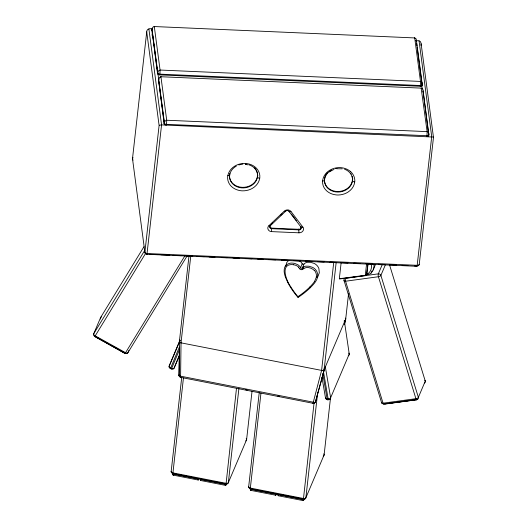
<?xml version="1.0" encoding="UTF-8"?>
<svg xmlns="http://www.w3.org/2000/svg" width="527" height="527" viewBox="0 0 527 527"><rect width="100%" height="100%" fill="white"/><g stroke="black" fill="none" stroke-linecap="round" stroke-linejoin="round"><path stroke-width="0.79" d="M414.472 265.891L416.936 265.997A2.128 1.798 -7.5 0 0 419.248 264.29L433.471 137.461L421.053 43.174L420.355 41.528L419.057 40.816L431.712 136.697L417.074 266.306L146.802 254.277M179.443 351.127L179.134 374.868A2.128 1.943 28.5 0 0 179.411 375.909M179.555 342.945L179.575 341.305L178.923 375.25A2.128 1.943 28.5 0 0 180.741 377.365L313.124 403.32A2.128 1.943 28.5 0 0 315.416 402.002L324.303 369.677L315.416 402.002A2.128 0.843 15.2 0 1 312.985 402.134L180.603 376.179A2.128 0.777 0.8 0 1 178.923 375.25L179.134 374.868A2.128 0.777 0.8 0 1 179.43 374.605M146.789 254.185A2.128 1.798 -7.5 0 1 144.879 252.288L132.501 158.667L146.723 31.837C146.539 29.123 149.931 27.885 152.171 29.143M350.257 171.321A16.337 13.801 -7.5 0 0 341.285 167.678A15.507 13.096 -7.5 0 0 338.927 167.579A16.344 13.807 -7.5 0 0 329.27 170.531A16.126 13.616 -7.5 0 0 322.787 179.674L322.55 181.683A16.093 13.59 -7.5 0 0 327.109 191.255A16.344 13.807 -7.5 0 0 336.081 194.891A15.507 13.096 -7.5 0 0 338.439 194.997A16.337 13.801 -7.5 0 0 348.097 192.045A16.159 13.649 -7.5 0 0 354.724 181.861L354.823 180.886A16.33 13.794 -7.5 0 0 351.779 172.803A15.507 13.103 -7.5 0 0 350.264 171.315M352.451 179.799L352.464 179.569A2.128 1.126 2.8 0 1 352.846 178.857M352.523 180.412L352.504 180.629A2.128 1.113 5.8 0 0 354.763 181.861M285.786 266.161L286.583 262.927A8.472 7.128 23 0 1 288.183 260.97A8.919 7.51 23 0 1 288.796 260.522M297.933 296.734L297.939 296.708A75.796 63.78 23 0 1 290.845 286.905C286.266 280.799 279.303 262.841 293.71 264.725M310.423 287.558C314.276 283.697 319.375 278.467 317.228 272.499A9.295 7.826 23 0 0 315.587 269.679L315.298 269.363A8.432 7.095 23 0 0 312.524 267.334L308.96 266.227L305.759 266.181A6.91 5.81 23 0 0 303.493 267.011A7.055 5.935 23 0 0 302.307 267.979A1.054 0.883 23 0 1 300.561 267.67A8.933 7.516 23 0 0 299.488 266.135A6.647 5.593 23 0 0 297.847 264.738L294.909 263.493A12.147 10.224 23 0 0 293.546 263.21L291.668 263.072A8.775 7.385 23 0 0 288.671 263.645L287.505 264.205A8.919 7.51 23 0 0 286.82 264.646A8.518 7.167 23 0 0 284.764 267.163C282.867 272.321 285.621 277.788 287.782 282.413M94.695 336.16L98.49 338.327M302.906 227.157A4.223 3.564 -7.5 0 1 303.025 230.747L302.794 231.136A4.223 3.564 -7.5 0 1 298.901 232.815L271.622 231.617L271.359 228.092M298.908 232.809L298.769 228.995L298.592 229.535M152.059 35.23L152.428 31.956L164.358 122.205L164.174 123.838M157.566 73.714L157.645 72.963A5.909 4.993 -7.5 0 1 157.823 72.133L158.68 70.658L160.07 70.038L420.493 81.428L421.732 82.159L422.252 83.701A5.909 4.993 -7.5 0 1 422.239 84.531L422.153 85.282A2.082 1.094 6.4 0 1 420.217 86.283L159.793 74.9A2.082 1.094 6.4 0 1 157.553 73.714L151.895 29.466A5.909 4.993 -7.5 0 1 152.072 28.636L152.929 27.16L154.319 26.541L414.742 37.931L415.981 38.662L416.501 40.204A5.909 4.993 -7.5 0 1 416.488 41.034L416.402 41.785A2.082 1.094 6.4 0 0 416.106 41.271M160.682 77.186L160.9 76.553L166.703 120.235L166.598 123.47A6.008 0.659 -87.5 0 1 166.512 124.346L166.427 125.097A2.082 1.094 6.4 0 1 164.187 123.911L158.535 79.663A5.909 4.993 -7.5 0 1 158.706 78.833L159.569 77.357L160.952 76.738L421.376 88.128L422.614 88.859L423.135 90.4A5.909 4.993 -7.5 0 1 423.122 91.23L428.471 133.067M159.793 74.9L159.879 74.149A6.008 0.659 -87.5 0 0 159.964 73.273L160.07 70.038L154.266 26.357L154.082 26.805M164.2 123.911L164.286 123.16A5.909 4.993 -7.5 0 1 164.457 122.33L165.313 120.854L166.703 120.235L427.127 131.625L428.365 132.356L428.886 133.898A5.909 4.993 -7.5 0 1 428.873 134.728L428.787 135.479A2.082 1.094 6.4 0 1 426.85 136.48M323.907 370.244A2.134 0.817 7.9 0 1 321.602 370.402L181.024 342.846A2.128 1.113 6.4 0 1 179.404 341.384L189.035 255.523M181.024 342.846L190.748 256.168M195.524 478.015L173.047 473.608A2.128 1.785 23 0 1 171.176 471.401L181.729 377.325M183.442 377.964L172.83 473.892L173.047 473.608M173.192 475.163L173.185 474.577A3.603 0.474 -78.9 0 1 173.231 474.102L173.271 473.76L198.244 478.654L198.211 478.997A3.603 0.474 -78.9 0 0 198.165 479.478L198.165 480.064L198.837 478.529M200.306 478.694L200.267 479.036A3.808 3.202 23 0 0 200.253 479.544L200.708 480.558M200.293 478.773A0.705 0.369 6.4 0 0 200.385 478.964L200.754 479.498A3.603 0.474 -78.9 0 0 200.708 479.972L200.747 480.519L225.721 485.413L226.399 484.669A3.808 3.202 23 0 0 226.498 484.175A0.665 0.349 6.4 0 1 225.727 484.399L200.754 479.498A0.665 0.349 6.4 0 1 200.28 479.036M236.478 388.366L226.043 484.089M238.902 388.531L228.349 482.607A2.128 1.785 23 0 1 226.656 484.043M252.011 391.436L246.596 439.702L228.349 482.607A2.128 1.113 6.4 0 1 225.833 483.259L172.797 472.864A2.128 1.113 6.4 0 1 171.176 471.401M249.996 488.621A2.128 1.785 23 0 1 248.691 486.599L259.244 392.516M260.951 393.162L250.266 488.766A3.808 3.202 23 0 0 250.246 489.346L250.7 490.36L275.713 495.215L276.392 494.471A3.808 3.202 23 0 0 276.477 494.095M250.417 488.799A0.665 0.349 6.4 0 0 250.78 488.964L250.747 489.293A3.603 0.474 -78.9 0 0 250.7 489.774L250.74 490.321L251.372 488.825M250.786 488.957L275.759 493.852L275.72 494.194A3.603 0.474 -78.9 0 0 275.674 494.669L275.68 495.255L276.346 493.727M277.821 494.056A0.705 0.369 6.4 0 0 277.9 494.161L278.263 494.688A3.603 0.474 -78.9 0 0 278.216 495.169L278.223 495.755L303.229 500.61L303.914 499.859A3.808 3.202 23 0 0 304.013 499.372A0.665 0.349 6.4 0 1 303.236 499.596L278.263 494.688A0.665 0.349 6.4 0 1 277.795 494.227M314.079 402.74L303.381 499.484L303.592 499.201A2.128 1.785 23 0 0 305.864 497.804L324.112 454.893L330.442 398.445M303.822 499.214A0.665 0.349 6.4 0 1 303.275 499.253L303.242 499.589A3.603 0.474 -78.9 0 0 303.196 500.064L303.229 500.61M317.702 392.272L305.864 497.804A2.128 1.113 6.4 0 1 303.341 498.456L250.305 488.061A2.128 1.113 6.4 0 1 248.691 486.599M313.367 402.865L312.966 403.451L321.602 370.402L333.723 262.466M321.615 370.409A2.128 1.113 6.4 0 0 324.131 369.756L336.147 262.637M341.134 262.703L339.335 278.724L365.303 275.298A0.81 0.422 6.4 0 0 365.6 275.325L366.384 275.094A1.844 0.968 6.4 0 0 366.64 274.791L368.123 263.54M324.131 369.756L345.705 319.033L348.551 293.684M366.575 263.948L365.303 275.298L365.712 275.726A1.844 0.573 82.5 0 0 365.883 275.496A1.061 0.896 23 0 0 366.64 274.791L367.912 263.441M420.915 45.467L421.093 43.833M420.217 86.29L420.302 85.532A6.008 0.659 -87.5 0 0 420.388 84.663L420.493 81.428L414.69 37.746L414.505 38.194M426.85 136.486L426.936 135.729A6.008 0.659 -87.5 0 0 427.022 134.859L427.127 131.625L421.178 88.233M229.68 175.023L229.719 174.76A2.128 1.1 9.9 0 1 227.769 175.702L227.644 176.677A16.33 13.794 -7.5 0 0 230.075 184.924A15.507 13.103 -7.5 0 0 231.472 186.499A16.337 13.801 -7.5 0 0 240.141 190.616A15.507 13.096 -7.5 0 0 242.479 190.84A16.344 13.807 -7.5 0 0 252.308 188.402A16.126 13.616 -7.5 0 0 259.429 179.595L259.818 177.592A16.093 13.59 -7.5 0 0 255.984 167.777A16.344 13.807 -7.5 0 0 247.328 163.653A15.507 13.096 -7.5 0 0 244.989 163.429A16.337 13.801 -7.5 0 0 235.154 165.867A16.159 13.649 -7.5 0 0 227.816 175.708M229.601 174.463L229.568 174.707A2.128 1.113 7 0 0 229.502 174.516M344.302 324.751L345.679 319.303A2.134 1.39 4.5 0 0 345.284 318.13A2.128 1.113 6.4 0 1 345.705 319.033M344.539 324.085L345.679 319.303M145.768 253.105L94.867 336.424M124.741 353.195L125.156 353.011L124.767 353.202L94.755 336.549M179.905 340.258L169.167 366.12A2.128 1.785 23 0 0 170.445 368.59L179.345 347.128M179.206 356.094L174.068 368.169A2.128 1.785 23 0 1 171.427 368.999L179.391 349.776M179.555 354.954L174.068 368.169A2.115 1.206 22.5 0 1 171.644 368.445L170.662 368.044A2.115 1.206 22.5 0 1 169.16 366.113L180.082 340.462M373.169 269.936L375.501 264.396M128.845 350.475L127.903 352.688A2.128 1.785 23 0 1 125.466 353.353M179.404 341.384L180.01 339.961M173.857 473.635L173.199 475.163L172.737 474.148A3.808 3.202 23 0 1 172.751 473.641A0.665 0.349 6.4 0 0 173.231 474.109L198.211 478.997A0.665 0.349 6.4 0 0 198.969 478.779A3.808 3.202 23 0 1 198.883 479.274L198.198 480.018L173.172 475.11M299.817 261.036A6.647 5.593 23 0 1 301.141 262.235A8.933 7.516 23 0 1 302.208 263.77L300.555 267.67A1.061 0.389 -29.2 0 1 299.408 268.526A8.063 6.785 23 0 0 298.466 267.169M317.702 276.958L319.316 272.828L318.888 268.592A9.295 7.826 23 0 0 317.247 265.773A8.472 7.128 23 0 0 314.191 263.428L310.627 262.321L307.419 262.275A6.91 5.81 23 0 0 305.153 263.105A7.055 5.935 23 0 0 303.967 264.073L302.307 267.979A1.061 0.553 42.5 0 0 302.926 269.145A2.115 1.779 23 0 1 301.279 269.699M366.186 274.784L365.883 275.496L339.533 278.974M366.561 274.672A11.969 5.277 -17.1 0 0 367.741 274.488L369.756 273.948A2.701 1.192 -17.1 0 0 370.395 273.665L370.83 273.375A1.331 0.586 -17.1 0 0 371.087 273.058L372.022 270.865M382.404 264.258L378.32 273.849A2.128 0.665 82.2 0 0 378.432 276.728L415.915 398.695A2.128 0.665 82.2 0 0 416.929 399.459L417.041 399.202M385.277 265.068L380.883 275.404A2.128 0.935 -17.1 0 1 378.432 276.728L345.574 281.227A2.128 0.935 -17.1 0 1 344.019 280.443A2.128 1.785 23 0 1 345.462 278.342L378.32 273.849A2.128 1.785 23 0 1 380.883 275.404L418.366 397.365A2.128 1.785 23 0 1 416.929 399.459L384.064 403.952A2.128 1.785 23 0 1 383.491 403.959M225.675 485.446L225.681 484.873A3.603 0.474 -78.9 0 1 225.727 484.392L225.767 484.049L200.794 479.155M384.552 404.13L416.923 399.703L417.068 399.295M180.945 376.989L180.583 377.497L181.038 342.853A2.134 0.817 7.9 0 1 179.443 342.122M143.97 246.695L100.637 317.491L93.734 333.729A2.128 1.785 23 0 0 94.649 336.285L125.07 353.492L184.806 255.99M144.793 250.318L93.734 333.729A2.128 1.14 31.5 0 0 95.137 335.811L125.597 352.721A2.128 1.14 31.5 0 0 127.903 352.688L187.111 255.964M314.645 281.26L316.398 277.057A1.061 0.56 6.4 0 0 317.656 276.734M146.928 254.488L161.565 124.886L148.891 28.998M94.702 336.476L94.748 336.061L94.919 336.351M267.999 229.212A4.223 3.564 -7.5 0 1 268.915 225.675L284.264 211.143A2.128 0.738 46.5 0 0 285.667 211.189A2.108 1.779 -7.5 0 1 289 211.34M271.431 224.041L272.611 222.921M280.871 215.095L282.05 213.975M285.074 211.742L270.325 225.721A2.128 0.738 46.5 0 1 268.922 225.681M329.23 171.894L334.019 169.378M302.926 269.145A5.81 4.895 23 0 1 303.934 268.322C307.406 266.537 312.017 267.92 314.566 270.713M159.345 125.242L161.565 124.886L433.266 137.046M276.418 493.766A0.705 0.369 6.4 0 1 276.253 493.839L275.786 493.858M385.191 403.834L416.864 399.749M336.727 168.732L342.227 168.824M415.75 40.671L419.037 40.816M149.246 254.291L157.461 254.646M160.748 254.791L169.78 255.187M173.06 255.332L181.275 255.687M185.379 255.872L192.77 256.194M196.874 256.372L204.265 256.695M209.193 256.912L214.937 257.163M221.511 257.453L227.256 257.703M233.006 257.953L239.574 258.237M245.318 258.493L251.893 258.777M257.637 259.027L263.388 259.284M269.132 259.534L275.7 259.818M281.451 260.068L288.019 260.358M293.77 260.608L300.337 260.898M305.265 261.115L311.832 261.399M317.577 261.649L324.151 261.939M329.895 262.189L335.646 262.439M341.391 262.69L347.958 262.98M353.709 263.23L360.277 263.52M366.028 263.77L372.596 264.06M378.34 264.31L384.091 264.561M389.835 264.811L396.409 265.101M402.154 265.351L407.905 265.601M245.43 164.424L248.131 164.859M119.906 350.218L124.971 353.11M245.523 389.651L247.137 389.967M277.815 395.975L279.429 396.291M197.131 478.332L198.738 478.641M199.285 478.753L203.6 479.596M207.612 480.38L211.63 481.171M215.642 481.955L226.083 484.003M262.598 491.164L250.266 488.766M266.616 491.948L276.247 493.839M280.305 494.636L286.728 495.894M288.335 496.21L303.592 499.201M278.302 494.352L303.275 499.247M278.203 495.696L277.769 494.741A3.808 3.202 23 0 1 277.782 494.227M170.445 368.59L171.427 368.999M99.913 339.124L104.201 341.503M105.624 342.293L107.053 343.084M111.335 345.462L112.765 346.252M114.194 347.049L118.476 349.427M366.568 273.289L366.963 273.73A1.844 0.968 6.4 0 1 366.944 274.08A1.061 0.896 23 0 1 366.397 274.738M290.957 211.439L302.9 227.163A2.128 1.028 -37.2 0 1 300.957 227.058L289.013 211.334A2.128 1.028 -37.2 0 0 290.957 211.439A4.216 3.564 -7.5 0 0 284.277 211.156M291.424 214.048L296.405 220.596M389.479 264.673L425.269 381.126A2.128 1.785 23 0 1 424.525 382.997M344.019 280.443L381.502 402.404A2.128 1.785 23 0 0 382.879 403.807M325.343 366.904L330.633 397.766A2.128 1.785 23 0 1 328.868 399.644A2.115 0.534 89.1 0 1 328.143 398.906L323.249 370.362M322.768 373.551L327.109 398.926A2.115 0.534 89.1 0 0 327.801 399.749M321.964 377.273L325.488 397.852A2.128 1.785 23 0 0 327.063 399.545M344.493 321.885L349.243 353.999L330.633 397.766A2.115 1.074 -9.7 0 1 328.143 398.906L327.109 398.926A2.115 1.074 -9.7 0 1 325.482 397.852M416.613 43.398L416.936 45.816M417.147 47.423L422.153 85.282M421.725 84.959L422.265 89.023M300.957 227.058L300.884 226.498A2.101 1.772 -7.5 0 1 298.888 229.298L271.603 228.125A2.101 1.772 -7.5 0 1 270.167 225.266M270.252 225.154L270.325 225.721A2.101 1.772 -7.5 0 0 271.675 228.672L298.961 229.884A2.101 1.772 -7.5 0 0 300.937 227.071M157.645 72.963L151.895 29.466A2.082 1.094 6.4 0 1 152.553 28.649M146.723 31.837L159.101 125.466L144.879 252.288A2.128 1.113 6.4 0 0 147.138 253.513L417.285 265.325A2.128 1.113 6.4 0 0 419.248 264.29M303.974 264.073A1.061 0.896 23 0 1 302.215 263.763M303.934 268.322A1.061 0.494 58.4 0 1 303.493 267.011M298.078 297.465A75.578 63.602 23 0 1 287.742 282.426M310.469 287.59A110.499 92.983 23 0 1 298.012 297.439M309.777 287.103A107.883 90.782 23 0 1 297.913 296.681M314.724 270.628A9.789 8.241 23 0 1 316.286 277.031M314.698 281.293A52.002 43.761 23 0 1 309.711 287.05M293.71 264.824A7.543 6.344 23 0 1 298.598 267.051M301.022 269.659A2.115 1.779 23 0 1 299.408 268.526M345.448 319.968A2.134 1.39 4.5 0 1 344.315 320.844M315.429 401.007A2.128 0.843 15.2 0 1 315.62 401.627A2.128 1.943 28.5 0 1 313.334 402.938M179.76 341.114A2.134 0.817 7.9 0 1 179.97 341.015M323.861 368.94A2.134 0.817 7.9 0 1 324.224 369.236M348.538 353.149A2.115 0.949 -8.4 0 1 349.249 353.999A2.128 1.785 23 0 1 348.222 355.732M325.304 366.996A2.115 1.008 -9.1 0 1 324.204 367.741M344.052 321.068A2.115 1.008 -9.1 0 1 344.434 321.358M249.106 164.872A14.051 11.864 -7.5 0 1 255.048 182.421A14.051 11.864 -7.5 0 1 233.336 184.509A14.051 11.864 -7.5 0 1 236.327 166.104M238.869 164.984A14.051 11.864 -7.5 0 1 242.835 164.16M245.351 164.141A14.051 11.864 -7.5 0 1 246.59 164.279M259.739 178.264A2.128 1.107 8.5 0 1 257.486 176.986M254.587 167.751A14.051 11.864 -7.5 0 1 246.577 186.933A14.051 11.864 -7.5 0 1 229.818 173.396M257.407 176.426A2.128 1.107 8.5 0 1 257.92 175.669M344.52 169.18A14.051 11.864 -7.5 0 1 349.73 186.901A14.051 11.864 -7.5 0 1 327.998 188.396A14.051 11.864 -7.5 0 1 331.635 170.069M335.554 168.653A14.051 11.864 -7.5 0 1 336.872 168.416M324.553 179.924A2.128 1.12 4.3 0 1 322.583 181.011M352.095 176.321A14.051 11.864 -7.5 0 1 335.62 191.354A14.051 11.864 -7.5 0 1 327.247 172.882M350.547 173.119A14.051 11.864 -7.5 0 1 351.199 174.154M324.355 179.048A2.128 1.12 4.3 0 1 324.474 179.358M133.166 157.823A2.128 1.113 6.4 0 0 132.501 158.667A2.128 1.798 -7.5 0 0 133.12 160.096M271.622 231.623A4.223 3.564 -7.5 0 1 268.197 229.64M151.802 30.217A2.082 1.094 6.4 0 1 152.474 29.4M157.639 72.963A2.082 1.094 6.4 0 0 159.872 74.142L420.302 85.532A2.082 1.094 6.4 0 0 422.252 84.531L416.488 41.034A2.082 1.094 6.4 0 0 416.073 40.421M422.924 91.678A2.082 1.094 6.4 0 1 423.049 91.981M158.436 80.414A2.082 1.094 6.4 0 1 158.956 79.669M159.194 78.846A2.082 1.094 6.4 0 0 158.522 79.663L164.286 123.16A2.082 1.094 6.4 0 0 166.512 124.339L426.936 135.729A2.082 1.094 6.4 0 0 428.886 134.728L423.122 91.23A2.082 1.094 6.4 0 0 422.931 90.822M246.181 438.734A2.128 1.113 6.4 0 1 246.596 439.702A2.128 1.785 23 0 1 245.674 440.947M173.271 473.766A0.665 0.349 6.4 0 1 172.81 473.503M226.195 484.056A0.665 0.349 6.4 0 1 225.767 484.056M323.697 453.925A2.128 1.113 6.4 0 1 324.112 454.893A2.128 1.785 23 0 1 323.189 456.145M250.272 488.839A0.665 0.349 6.4 0 0 250.74 489.3L275.72 494.194A0.665 0.349 6.4 0 0 276.425 494.062M345.462 278.342A2.128 0.665 82.2 0 0 345.574 281.227L383.057 403.188A2.128 0.665 82.2 0 0 384.064 403.952M381.502 402.404A2.128 0.935 -17.1 0 0 383.057 403.188L415.915 398.695A2.128 0.935 -17.1 0 0 418.366 397.365L425.269 381.126A2.128 0.935 -17.1 0 0 424.742 380.369M373.946 264.225A14.782 12.444 23 0 1 371.087 273.058M371.08 263.513A12.648 10.645 23 0 1 366.548 274.666M100.598 319.059A2.128 1.785 23 0 1 100.637 317.491A2.128 1.14 31.5 0 1 101.671 317.05"/></g></svg>
